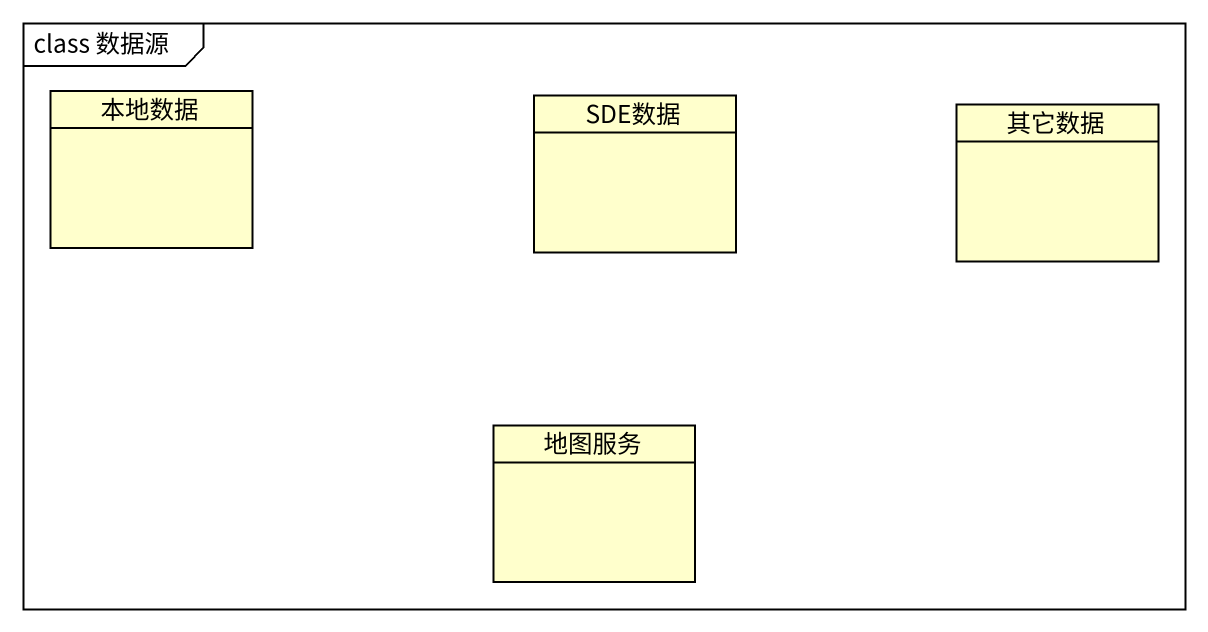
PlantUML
@startuml
mainframe class 数据源
hide circle
hide empty members
class 本地数据
class SDE数据
class 其它数据
class 地图服务
@enduml
